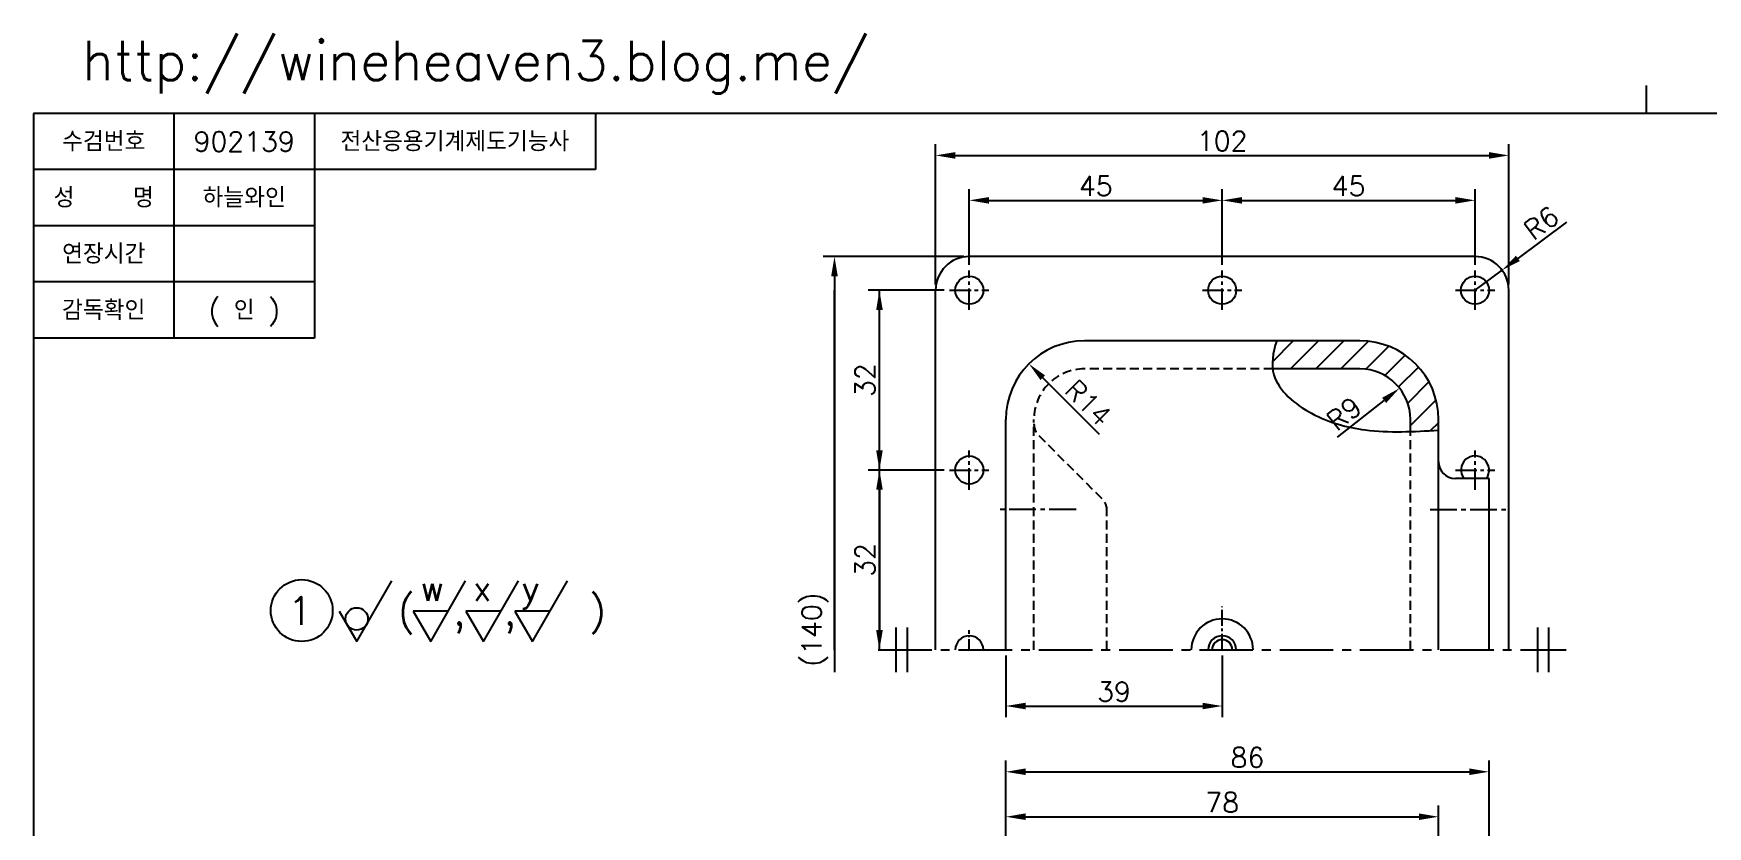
# Model space of a CAD drawing. Header units: millimetres. Extents: x 5 to 589, y 5 to 424.
# Drawn here: x 10 to 307.9, y 283.1 to 424.2 of the extents above; entities that cross this region are included whole.
import ezdxf
from ezdxf.enums import TextEntityAlignment as Align

# ---------------------------------------------------------------- set-up
doc = ezdxf.new("R2010")
doc.units = ezdxf.units.MM
doc.header["$LTSCALE"] = 0.5
doc.linetypes.add('CENTER2', pattern=[28.575, 19.05, -3.175, 3.175, -3.175])
doc.linetypes.add('HIDDEN2', pattern=[4.7625, 3.175, -1.5875])
doc.layers.get('0').update_dxf_attribs({"color": 4})
for name, color, linetype in [('cen', 1, 'CENTER2'), ('dim', 1, 'Continuous'), ('hid', 2, 'HIDDEN2'), ('hsp', 7, 'Continuous'), ('mod', 3, 'Continuous'), ('sg', 7, 'Continuous'), ('sm', 1, 'Continuous'), ('txt', 2, 'Continuous')]:
    doc.layers.add(name, color=color, linetype=linetype)
doc.styles.get("Standard").update_dxf_attribs({"font": 'romans.shx', "bigfont": 'whgtxt.shx'})
doc.dimstyles.new('ISO-25', dxfattribs={"dimtxt": 3.5, "dimasz": 3.5, "dimexe": 2, "dimexo": 1, "dimgap": 0.8, "dimtad": 1, "dimdec": 1, "dimdsep": 46, "dimtxsty": 'Standard', "dimcen": 0, "dimclrt": 2, "dimadec": 0, "dimazin": 0, "dimtfac": 1, "dimtdec": 1, "dimtmove": 0, "dimatfit": 3, "dimfxl": 0, "dimarcsym": 0})

# ---------------------------------------------------------------- blocks, each defined once
blk = doc.blocks.new('*D3')
at = {"layer": 'Defpoints', "color": 0}
for p in [(183.05, 314.53), (221.55, 314.53), (221.55, 304.53)]:
    blk.add_point(p, dxfattribs=at)
at = {"layer": 'dim', "color": 0, "lineweight": -2}
for p, q in [((183.05, 313.53), (183.05, 302.53)), ((221.55, 313.53), (221.55, 302.53)), ((186.55, 304.53), (218.05, 304.53))]:
    blk.add_line(p, q, dxfattribs=at)
at = {"layer": 'dim', "color": 0}
for points in [[(186.55, 305.11), (186.55, 303.94), (183.05, 304.53)], [(218.05, 305.11), (218.05, 303.94), (221.55, 304.53)]]:
    blk.add_solid(points, dxfattribs=at)
at = {"layer": 'dim', "color": 2, "insert": (202.3, 307.08), "char_height": 3.5, "attachment_point": 5}
blk.add_mtext('39', dxfattribs=at)
blk = doc.blocks.new('*D4')
at = {"layer": 'Defpoints', "color": 0}
for p in [(173.05, 346.53), (160.35, 314.53), (160.55, 314.53)]:
    blk.add_point(p, dxfattribs=at)
at = {"layer": 'dim', "color": 0, "lineweight": -2}
for p, q in [((172.05, 346.53), (158.55, 346.53)), ((160.55, 343.03), (160.55, 318.03)), ((161.35, 314.53), (162.55, 314.53))]:
    blk.add_line(p, q, dxfattribs=at)
at = {"layer": 'dim', "color": 0}
for points in [[(159.97, 343.03), (161.14, 343.03), (160.55, 346.53)], [(159.97, 318.03), (161.14, 318.03), (160.55, 314.53)]]:
    blk.add_solid(points, dxfattribs=at)
at = {"layer": 'dim', "color": 2, "insert": (158, 330.53), "char_height": 3.5, "attachment_point": 5, "rotation": 90}
blk.add_mtext('32', dxfattribs=at)
blk = doc.blocks.new('*D5')
at = {"layer": 'Defpoints', "color": 0}
for p in [(160.55, 378.53), (173.05, 378.53), (173.05, 346.53)]:
    blk.add_point(p, dxfattribs=at)
at = {"layer": 'dim', "color": 0, "lineweight": -2}
for p, q in [((172.05, 378.53), (158.55, 378.53)), ((160.55, 350.03), (160.55, 375.03)), ((172.05, 346.53), (158.55, 346.53))]:
    blk.add_line(p, q, dxfattribs=at)
at = {"layer": 'dim', "color": 0}
for points in [[(159.97, 375.03), (161.14, 375.03), (160.55, 378.53)], [(159.97, 350.03), (161.14, 350.03), (160.55, 346.53)]]:
    blk.add_solid(points, dxfattribs=at)
at = {"layer": 'dim', "color": 2, "insert": (158, 362.53), "char_height": 3.5, "attachment_point": 5, "rotation": 90}
blk.add_mtext('32', dxfattribs=at)
blk = doc.blocks.new('*D7')
at = {"layer": 'Defpoints', "color": 0}
for p in [(221.55, 394.53), (176.55, 382.03), (221.55, 382.03)]:
    blk.add_point(p, dxfattribs=at)
at = {"layer": 'dim', "color": 0, "lineweight": -2}
for p, q in [((176.55, 383.03), (176.55, 396.53)), ((221.55, 383.03), (221.55, 396.53)), ((180.05, 394.53), (218.05, 394.53))]:
    blk.add_line(p, q, dxfattribs=at)
at = {"layer": 'dim', "color": 0}
for points in [[(180.05, 395.11), (180.05, 393.94), (176.55, 394.53)], [(218.05, 395.11), (218.05, 393.94), (221.55, 394.53)]]:
    blk.add_solid(points, dxfattribs=at)
at = {"layer": 'dim', "color": 2, "insert": (199.05, 397.08), "char_height": 3.5, "attachment_point": 5}
blk.add_mtext('45', dxfattribs=at)
blk = doc.blocks.new('*D8')
at = {"layer": 'Defpoints', "color": 0}
for p in [(266.55, 394.53), (221.55, 382.03), (266.55, 382.03)]:
    blk.add_point(p, dxfattribs=at)
at = {"layer": 'dim', "color": 0, "lineweight": -2}
for p, q in [((221.55, 383.03), (221.55, 396.53)), ((266.55, 383.03), (266.55, 396.53)), ((225.05, 394.53), (263.05, 394.53))]:
    blk.add_line(p, q, dxfattribs=at)
at = {"layer": 'dim', "color": 0}
for points in [[(225.05, 395.11), (225.05, 393.94), (221.55, 394.53)], [(263.05, 395.11), (263.05, 393.94), (266.55, 394.53)]]:
    blk.add_solid(points, dxfattribs=at)
at = {"layer": 'dim', "color": 2, "insert": (244.05, 397.08), "char_height": 3.5, "attachment_point": 5}
blk.add_mtext('45', dxfattribs=at)
blk = doc.blocks.new('*D9')
at = {"layer": 'Defpoints', "color": 0}
for p in [(272.55, 402.53), (170.55, 378.53), (272.55, 378.53)]:
    blk.add_point(p, dxfattribs=at)
at = {"layer": 'dim', "color": 0, "lineweight": -2}
for p, q in [((170.55, 379.53), (170.55, 404.53)), ((174.05, 402.53), (269.05, 402.53)), ((272.55, 379.53), (272.55, 404.53))]:
    blk.add_line(p, q, dxfattribs=at)
at = {"layer": 'dim', "color": 0}
for points in [[(174.05, 403.11), (174.05, 401.94), (170.55, 402.53)], [(269.05, 403.11), (269.05, 401.94), (272.55, 402.53)]]:
    blk.add_solid(points, dxfattribs=at)
at = {"layer": 'dim', "color": 2, "insert": (221.55, 405.08), "char_height": 3.5, "attachment_point": 5}
blk.add_mtext('102', dxfattribs=at)
blk = doc.blocks.new('*D10')
at = {"layer": 'Defpoints', "color": 0}
for p in [(271.37, 382.11), (266.55, 378.53)]:
    blk.add_point(p, dxfattribs=at)
at = {"layer": 'dim', "color": 0, "lineweight": -2}
for p, q in [((282.81, 390.63), (274.17, 384.2)), ((266.55, 378.53), (271.37, 382.11))]:
    blk.add_line(p, q, dxfattribs=at)
at = {"layer": 'dim', "color": 0}
blk.add_solid([(273.82, 384.67), (274.52, 383.73), (271.37, 382.11)], dxfattribs=at)
at = {"layer": 'dim', "color": 2, "insert": (278.37, 390.51), "char_height": 3.5, "attachment_point": 5, "rotation": 36.6874}
blk.add_mtext('R6', dxfattribs=at)
blk = doc.blocks.new('*D11')
at = {"layer": 'Defpoints', "color": 0}
for p in [(253.12, 361.1), (246.05, 355.53)]:
    blk.add_point(p, dxfattribs=at)
at = {"layer": 'dim', "color": 0, "lineweight": -2}
blk.add_line((242.05, 352.37), (250.37, 358.93), dxfattribs=at)
at = {"layer": 'dim', "color": 0}
blk.add_solid([(250.01, 359.39), (250.73, 358.47), (253.12, 361.1)], dxfattribs=at)
at = {"layer": 'dim', "color": 2, "insert": (243.26, 356.57), "char_height": 3.5, "attachment_point": 5, "rotation": 38.2563}
blk.add_mtext('R9', dxfattribs=at)
blk = doc.blocks.new('*D12')
at = {"layer": 'Defpoints', "color": 0}
for p in [(187.16, 365.42), (197.05, 355.53)]:
    blk.add_point(p, dxfattribs=at)
at = {"layer": 'dim', "color": 0, "lineweight": -2}
blk.add_line((199.72, 352.86), (189.63, 362.95), dxfattribs=at)
at = {"layer": 'dim', "color": 0}
blk.add_solid([(190.04, 363.36), (189.22, 362.54), (187.16, 365.42)], dxfattribs=at)
at = {"layer": 'dim', "color": 2, "insert": (197.71, 358.47), "char_height": 3.5, "attachment_point": 5, "rotation": 315}
blk.add_mtext('R14', dxfattribs=at)
blk = doc.blocks.new('*D17')
at = {"layer": 'Defpoints', "color": 0}
for p in [(260.05, 284.82), (183.05, 233.82), (260.05, 233.82)]:
    blk.add_point(p, dxfattribs=at)
at = {"layer": 'dim', "color": 0, "lineweight": -2}
for p, q in [((183.05, 234.82), (183.05, 286.82)), ((260.05, 234.82), (260.05, 286.82)), ((186.55, 284.82), (256.55, 284.82))]:
    blk.add_line(p, q, dxfattribs=at)
at = {"layer": 'dim', "color": 0}
for points in [[(186.55, 285.41), (186.55, 284.24), (183.05, 284.82)], [(256.55, 285.41), (256.55, 284.24), (260.05, 284.82)]]:
    blk.add_solid(points, dxfattribs=at)
at = {"layer": 'dim', "color": 2, "insert": (221.55, 287.37), "char_height": 3.5, "attachment_point": 5}
blk.add_mtext('78', dxfattribs=at)
blk = doc.blocks.new('*D18')
at = {"layer": 'Defpoints', "color": 0}
for p in [(269.05, 292.82), (183.05, 234.82), (269.05, 223.32)]:
    blk.add_point(p, dxfattribs=at)
at = {"layer": 'dim', "color": 0, "lineweight": -2}
for p, q in [((183.05, 235.82), (183.05, 294.82)), ((186.55, 292.82), (265.55, 292.82)), ((269.05, 224.32), (269.05, 294.82))]:
    blk.add_line(p, q, dxfattribs=at)
at = {"layer": 'dim', "color": 0}
for points in [[(186.55, 293.41), (186.55, 292.24), (183.05, 292.82)], [(265.55, 293.41), (265.55, 292.24), (269.05, 292.82)]]:
    blk.add_solid(points, dxfattribs=at)
at = {"layer": 'dim', "color": 2, "insert": (226.05, 295.37), "char_height": 3.5, "attachment_point": 5}
blk.add_mtext('86', dxfattribs=at)

msp = doc.modelspace()

# ---------------------------------------------------------------- hatches: boundary and pattern name
at = {"layer": 'hsp'}
h = msp.add_hatch(dxfattribs=at)
h.set_pattern_fill('ANSI31', color=256, style=0)
h.set_pattern_definition([(45, (-37.4735, 79.884), (-2.245064, 2.245064), [])])
edge = h.paths.add_edge_path()
edge.add_line((255.05, 355.53), (255.05, 353.38))
edge.add_spline(control_points=[(255.05, 353.38), (256.72, 353.43), (258.39, 353.52), (260.05, 353.62)], knot_values=[37.591071, 37.591071, 37.591071, 37.591071, 42.55961, 42.55961, 42.55961, 42.55961], degree=3, periodic=0)
edge.add_line((260.05, 353.62), (260.05, 355.53))
edge.add_arc((246.05, 355.53), 14, 0, 90)
edge.add_line((246.05, 369.53), (231.25, 369.53))
edge.add_spline(control_points=[(231.25, 369.53), (230.69, 367.79), (230.35, 366.1), (230.53, 364.53)], knot_values=[3.598121, 3.598121, 3.598121, 3.598121, 8.746527, 8.746527, 8.746527, 8.746527], degree=3, periodic=0)
edge.add_line((230.53, 364.53), (246.05, 364.53))
edge.add_arc((246.05, 355.53), 9, 0, 90, ccw=False)

# ---------------------------------------------------------------- linework, layer by layer
for p, q in [((584, 410), (10, 410)), ((10, 410), (10, 10))]:
    msp.add_line(p, q)
at = {"layer": 'cen', "ltscale": 0.4}
for p, q in [((176.55, 375.03), (176.55, 382.03)), ((221.55, 375.03), (221.55, 382.03)), ((266.55, 375.03), (266.55, 382.03)), ((173.05, 378.53), (180.05, 378.53)), ((218.05, 378.53), (225.05, 378.53)), ((263.05, 378.53), (270.05, 378.53)), ((176.55, 343.03), (176.55, 350.03)), ((266.55, 343.03), (266.55, 350.03)), ((173.05, 346.53), (180.05, 346.53)), ((263.05, 346.53), (270.05, 346.53))]:
    msp.add_line(p, q, dxfattribs=at)
at = {"layer": 'cen', "ltscale": 0.5}
for p, q in [((195.55, 339.53), (181.55, 339.53)), ((258.55, 339.53), (272.55, 339.53))]:
    msp.add_line(p, q, dxfattribs=at)
at = {"layer": 'cen', "ltscale": 0.3}
msp.add_line((221.55, 314.53), (221.55, 322.23), dxfattribs=at)
at = {"layer": 'cen', "ltscale": 0.2}
msp.add_line((176.55, 314.53), (176.55, 318.03), dxfattribs=at)
at = {"layer": 'cen'}
msp.add_line((160.35, 314.53), (282.75, 314.53), dxfattribs=at)
at = {"layer": 'dim'}
for p, q in [((175.55, 384.53), (150.55, 384.53)), ((152.55, 381.03), (152.55, 310.53))]:
    msp.add_line(p, q, dxfattribs=at)
msp.add_solid([(151.97, 381.03), (153.14, 381.03), (152.55, 384.53)], dxfattribs=at)
at = {"layer": 'hid'}
for p, q in [((230.53, 364.53), (197.05, 364.53)), ((188.05, 314.53), (188.05, 355.53)), ((200.18, 341.4), (188.93, 352.65)), ((255.05, 314.53), (255.05, 353.38)), ((201.05, 314.53), (201.05, 339.28))]:
    msp.add_line(p, q, dxfattribs=at)
for centre, radius, start, end in [((197.05, 355.53), 9, 90, 180), ((191.05, 354.77), 3, 180, 225), ((198.05, 339.28), 3, 0, 45)]:
    msp.add_arc(centre, radius, start, end, dxfattribs=at)
at = {"layer": 'hsp'}
msp.add_open_spline([(231.25, 369.53), (230.56, 367.39), (229.66, 362.2), (237.52, 355.75), (247.9, 352.98), (255.67, 353.35), (260.05, 353.62)], degree=3, knots=[3.598121, 3.598121, 3.598121, 3.598121, 9.942881, 19.511814, 29.489956, 42.55961, 42.55961, 42.55961, 42.55961], dxfattribs=at)
at = {"layer": 'mod'}
for p, q in [((297, 415), (297, 410)), ((266.55, 384.53), (176.55, 384.53)), ((152.55, 314.53), (152.55, 378.53)), ((160.55, 314.53), (160.55, 378.53)), ((170.55, 314.53), (170.55, 378.53)), ((272.55, 314.53), (272.55, 378.53)), ((246.05, 369.53), (197.05, 369.53)), ((246.05, 364.53), (230.53, 364.53)), ((183.05, 314.53), (183.05, 355.53)), ((255.05, 353.38), (255.05, 355.53)), ((260.05, 314.53), (260.05, 355.53)), ((269.05, 345.03), (263.05, 345.03)), ((269.05, 314.53), (269.05, 345.03)), ((67.52, 316.02), (73.75, 326.82)), ((80.69, 316.02), (86.91, 326.82)), ((90.06, 316.02), (96.29, 326.82)), ((98.78, 316.02), (105.01, 326.82)), ((64.4, 321.42), (67.52, 316.02)), ((83.8, 321.42), (77.57, 321.42)), ((77.57, 321.42), (80.69, 316.02)), ((93.18, 321.42), (86.95, 321.42)), ((86.95, 321.42), (90.06, 316.02)), ((101.89, 321.42), (95.67, 321.42)), ((95.67, 321.42), (98.78, 316.02))]:
    msp.add_line(p, q, dxfattribs=at)
for centre, radius in [((176.55, 378.53), 2.5), ((221.55, 378.53), 2.5), ((266.55, 378.53), 2.5), ((176.55, 346.53), 2.5), ((67.52, 320.02), 2)]:
    msp.add_circle(centre, radius, dxfattribs=at)
for centre, radius, start, end in [((176.55, 378.53), 6, 90, 180), ((266.55, 378.53), 6, 0, 90), ((197.05, 355.53), 14, 90, 180), ((246.05, 355.53), 14, 0, 90), ((246.05, 355.53), 9, 0, 90), ((266.55, 346.53), 2.5, 323.1301, 216.8699), ((263.05, 348.03), 3, 180, 270), ((221.55, 314.53), 5.5, 0, 180), ((176.55, 314.53), 2.5, 0, 180), ((221.55, 314.53), 1.8, 0, 180)]:
    msp.add_arc(centre, radius, start, end, dxfattribs=at)
at = {"layer": 'sg'}
msp.add_circle((57.74, 321.52), 5.5, dxfattribs=at)
at = {"layer": 'sm'}
for p, q in [((35, 410), (35, 370)), ((60, 410), (60, 370)), ((110, 410), (110, 400)), ((110, 400), (10, 400)), ((60, 390), (10, 390)), ((60, 380), (10, 380)), ((60, 370), (10, 370))]:
    msp.add_line(p, q, dxfattribs=at)
msp.add_arc((221.55, 314.53), 2.5, 0, 180, dxfattribs=at)
at = {"layer": 'txt'}
for p, q in [((163.46, 318.53), (163.46, 310.53)), ((165.46, 318.53), (165.46, 310.53)), ((277.65, 318.53), (277.65, 310.53)), ((279.65, 318.53), (279.65, 310.53))]:
    msp.add_line(p, q, dxfattribs=at)

# ---------------------------------------------------------------- texts
at = {"layer": 'dim', "color": 2, "insert": (149.09, 318.15), "char_height": 3.5, "attachment_point": 5, "rotation": 90}
msp.add_mtext('(140)', dxfattribs=at)
at = {"layer": 'mod'}
for s, height, p in [('1    (  ,  ,   )', 5, (55.29, 318.96)), ('w', 4.5, (78.81, 323.25)), ('x', 4.5, (88.19, 323.25)), ('y', 4.5, (96.91, 323.25))]:
    msp.add_text(s, height=height, dxfattribs=at).set_placement(p)
at = {"layer": 'txt'}
for s, height, p in [('http://wineheaven3.blog.me/', 7, (88.68, 419.4)), ('수검번호', 3.5, (22.5, 405)), ('902139', 3.5, (47.5, 405)), ('전산응용기계제도기능사', 3.5, (85, 405)), ('성    명', 3.5, (22.5, 395)), ('하늘와인', 3.5, (47.5, 395)), ('연장시간', 3.5, (22.5, 385)), ('감독확인', 3.5, (22.5, 375)), ('( 인 )', 3.5, (47.5, 375))]:
    msp.add_text(s, height=height, dxfattribs=at).set_placement(p, align=Align.MIDDLE_CENTER)

# ---------------------------------------------------------------- dimensions: what is measured, and where the dimension line sits
at = {"layer": 'dim'}
for base, p1, p2, picture, middle in [((272.55, 402.53), (170.55, 378.53), (272.55, 378.53), '*D9', (221.55, 405.08)), ((221.55, 394.53), (176.55, 382.03), (221.55, 382.03), '*D7', (199.05, 397.08)), ((266.55, 394.53), (221.55, 382.03), (266.55, 382.03), '*D8', (244.05, 397.08)), ((269.05, 292.82), (183.05, 234.82), (269.05, 223.32), '*D18', (226.05, 295.37))]:
    dim = msp.add_linear_dim(base=base, p1=p1, p2=p2, dimstyle='ISO-25', dxfattribs=at)
    dim.commit()
    dim.dimension.update_dxf_attribs({"geometry": picture, "text_midpoint": middle})
dim = msp.add_radius_dim(center=(266.55, 378.53), mpoint=(271.37, 382.11), dimstyle='ISO-25', dxfattribs=at)
dim.commit()
dim.dimension.update_dxf_attribs({"geometry": '*D10', "text_midpoint": (278.37, 390.51)})
for base, p2, picture, middle in [((160.55, 378.53), (173.05, 378.53), '*D5', (158, 362.53)), ((160.55, 314.53), (160.35, 314.53), '*D4', (158, 330.53))]:
    dim = msp.add_linear_dim(base=base, p1=(173.05, 346.53), p2=p2, angle=90, dimstyle='ISO-25', dxfattribs=at)
    dim.commit()
    dim.dimension.update_dxf_attribs({"geometry": picture, "text_midpoint": middle})
for center, mpoint, picture, middle in [((197.05, 355.53), (187.16, 365.42), '*D12', (195.91, 356.67)), ((246.05, 355.53), (253.12, 361.1), '*D11', (244.84, 354.57))]:
    dim = msp.add_radius_dim(center=center, mpoint=mpoint, dimstyle='ISO-25', dxfattribs=at)
    dim.commit()
    dim.dimension.update_dxf_attribs({"geometry": picture, "text_midpoint": middle, "dimtype": 164})
for base, p1, p2, text, picture, middle in [((221.55, 304.53), (183.05, 314.53), (221.55, 314.53), '39', '*D3', (202.3, 307.08)), ((260.05, 284.82), (183.05, 233.82), (260.05, 233.82), '78', '*D17', (221.55, 287.37))]:
    dim = msp.add_linear_dim(base=base, p1=p1, p2=p2, text=text, dimstyle='ISO-25', dxfattribs=at)
    dim.commit()
    dim.dimension.update_dxf_attribs({"geometry": picture, "text_midpoint": middle})

doc.saveas('drawing.dxf')
